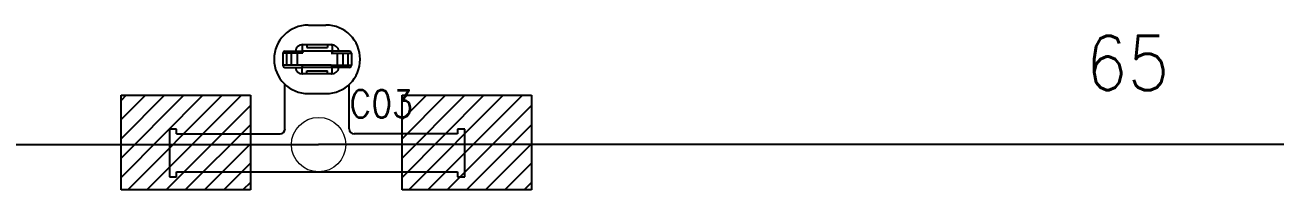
# Model space of a CAD drawing. Header units: inches. Extents: x 47316 to 59086, y 3141 to 11743.
# Drawn here: x 48026.3 to 48141.3, y 7245 to 7260.1 of the extents above; entities that cross this region are included whole.
import ezdxf

# ---------------------------------------------------------------- set-up
doc = ezdxf.new("R2010")
doc.units = ezdxf.units.IN
doc.header["$MEASUREMENT"] = 0
doc.styles.get("Standard").update_dxf_attribs({"font": ''})
doc.styles.get('Standard').set_extended_font_data('SimSun')
doc.linetypes.add('_VH_OTCON', pattern='A,0.0001,[7,VeSys.shx,S=0.1,R=0,X=0,Y=0],-0.4,[7,VeSys.shx,S=0.1,R=0,X=0,Y=0],-0.4,["X",Standard,S=1,R=0,X=-0.5,Y=-0.5],-0.0001,[7,VeSys.shx,S=0.1,R=0,X=0,Y=0],-0.4', length=1.2002)

msp = doc.modelspace()

# ---------------------------------------------------------------- linework, layer by layer
at = {"linetype": 'ByBlock'}
for p, q in [((48052.33, 7260.12), (48053.95, 7260.12)), ((48050.18, 7257.72), (48051.76, 7257.72)), ((48051.76, 7258.23), (48051.76, 7257.68)), ((48054.52, 7257.71), (48051.76, 7257.71)), ((48054.44, 7258.31), (48051.83, 7258.31)), ((48052.19, 7258.04), (48054.09, 7258.04)), ((48054.52, 7258.23), (48054.52, 7257.68)), ((48056.1, 7257.72), (48054.52, 7257.72)), ((48051.83, 7257.52), (48049.98, 7257.52)), ((48049.98, 7257.52), (48049.98, 7256.42)), ((48050.31, 7257.52), (48050.31, 7256.42)), ((48050.75, 7257.52), (48050.75, 7256.42)), ((48051.31, 7257.52), (48051.31, 7256.42)), ((48054.44, 7257.52), (48056.3, 7257.52)), ((48054.97, 7257.52), (48054.97, 7256.42)), ((48055.52, 7257.52), (48055.52, 7256.42)), ((48055.97, 7257.52), (48055.97, 7256.42)), ((48056.3, 7257.52), (48056.3, 7256.42)), ((48054.44, 7256.42), (48049.98, 7256.42)), ((48050.18, 7256.22), (48051.76, 7256.22)), ((48051.76, 7255.71), (48051.76, 7256.26)), ((48054.52, 7256.23), (48051.76, 7256.23)), ((48054.44, 7255.63), (48051.83, 7255.63)), ((48052.19, 7255.9), (48054.09, 7255.9)), ((48054.44, 7256.42), (48056.3, 7256.42)), ((48054.52, 7255.71), (48054.52, 7256.26)), ((48056.1, 7256.22), (48054.52, 7256.22)), ((48052.33, 7253.82), (48053.95, 7253.82))]:
    msp.add_line(p, q, dxfattribs=at)
at = {"lineweight": -3, "ltscale": 0.010464}
for p, q in [((48052.19, 7258.31), (48052.19, 7258.04)), ((48054.09, 7258.31), (48054.09, 7258.04)), ((48052.19, 7255.63), (48052.19, 7255.9)), ((48054.09, 7255.63), (48054.09, 7255.9))]:
    msp.add_line(p, q, dxfattribs=at)
at = {"color": 0, "lineweight": -3, "ltscale": 0.295}
msp.add_line((48050.18, 7250.58), (48050.18, 7254.67), dxfattribs=at)
at = {"color": 0, "lineweight": -3, "ltscale": 0.286212}
msp.add_line((48056.1, 7250.58), (48056.1, 7254.67), dxfattribs=at)
at = {"color": 0, "lineweight": -3}
for p, q in [((48042.63, 7253.66), (48035.09, 7246.12)), ((48040.86, 7253.66), (48035.09, 7247.89)), ((48039.09, 7253.66), (48035.09, 7249.66)), ((48037.33, 7253.66), (48035.09, 7251.43)), ((48035.56, 7253.66), (48035.09, 7253.19)), ((48035.09, 7244.97), (48035.09, 7253.66)), ((48035.09, 7253.66), (48047, 7253.66)), ((48044.4, 7253.66), (48035.71, 7244.97)), ((48046.17, 7253.66), (48037.48, 7244.97)), ((48047, 7253.66), (48047, 7244.97)), ((48068.49, 7253.66), (48060.96, 7246.12)), ((48066.73, 7253.66), (48060.96, 7247.89)), ((48064.96, 7253.66), (48060.96, 7249.66)), ((48063.19, 7253.66), (48060.96, 7251.43)), ((48061.42, 7253.66), (48060.96, 7253.19)), ((48060.96, 7244.97), (48060.96, 7253.66)), ((48060.96, 7253.66), (48072.87, 7253.66)), ((48070.26, 7253.66), (48061.57, 7244.97)), ((48072.03, 7253.66), (48063.34, 7244.97)), ((48072.87, 7253.66), (48072.87, 7244.97)), ((48047, 7252.73), (48039.24, 7244.97)), ((48072.87, 7252.73), (48065.11, 7244.97)), ((48047, 7250.96), (48041.01, 7244.97)), ((48072.87, 7250.96), (48066.88, 7244.97)), ((48047, 7249.19), (48042.78, 7244.97)), ((48072.87, 7249.19), (48068.64, 7244.97)), ((48047, 7247.42), (48044.55, 7244.97)), ((48072.87, 7247.42), (48070.41, 7244.97)), ((48047, 7245.65), (48046.31, 7244.97)), ((48072.87, 7245.65), (48072.18, 7244.97)), ((48047, 7244.97), (48035.09, 7244.97)), ((48072.87, 7244.97), (48060.96, 7244.97))]:
    msp.add_line(p, q, dxfattribs=at)
at = {"color": 7, "ltscale": 0.0375}
for p, q in [((48040.21, 7250.56), (48039.55, 7250.56)), ((48066.73, 7250.56), (48066.07, 7250.56)), ((48039.55, 7246.18), (48040.21, 7246.18)), ((48066.07, 7246.18), (48066.73, 7246.18))]:
    msp.add_line(p, q, dxfattribs=at)
at = {"color": 7, "ltscale": 0.25}
for p, q in [((48039.55, 7250.56), (48039.55, 7246.18)), ((48066.73, 7246.18), (48066.73, 7250.56))]:
    msp.add_line(p, q, dxfattribs=at)
at = {"color": 7, "ltscale": 0.025}
for p, q in [((48040.21, 7250.12), (48040.21, 7250.56)), ((48066.07, 7250.56), (48066.07, 7250.12)), ((48040.21, 7246.18), (48040.21, 7246.62)), ((48066.07, 7246.62), (48066.07, 7246.18))]:
    msp.add_line(p, q, dxfattribs=at)
at = {"color": 7}
for p, q in [((48040.21, 7250.12), (48049.73, 7250.12)), ((48066.07, 7250.12), (48056.55, 7250.12)), ((48040.21, 7246.62), (48066.07, 7246.62))]:
    msp.add_line(p, q, dxfattribs=at)
at = {"color": 0, "linetype": '_VH_OTCON', "lineweight": -2, "ltscale": 5}
for p in [(47900.77, 7249.13), (48201.33, 7249.13)]:
    msp.add_line(p, (48053.27, 7249.13), dxfattribs=at)
at = {"lineweight": -3}
for points in [[(48051.76, 7257.68), (48051.76, 7257.65), (48051.79, 7257.59), (48051.83, 7257.52)], [(48054.52, 7257.68), (48054.51, 7257.65), (48054.48, 7257.59), (48054.44, 7257.52)], [(48051.76, 7256.26), (48051.76, 7256.29), (48051.79, 7256.35), (48051.83, 7256.42)], [(48054.52, 7256.26), (48054.51, 7256.29), (48054.48, 7256.35), (48054.44, 7256.42)]]:
    msp.add_lwpolyline(points, dxfattribs=at)
at = {"color": 0, "linetype": 'Continuous', "lineweight": 15}
msp.add_circle((48053.27, 7249.13), 2.5, dxfattribs=at)
at = {"color": 7, "lineweight": -3}
for centre, start, end in [((48052.33, 7256.97), 90.0054, 269.9946), ((48053.95, 7256.97), 270.0054, 89.9946)]:
    msp.add_arc(centre, 3.15, start, end, dxfattribs=at)
at = {"lineweight": -3}
for centre, radius, start, end in [((48050.18, 7257.52), 0.197, 90, 180), ((48051.82, 7257.63), 0.687, 88.57, 172.1023), ((48051.83, 7258.23), 0.079, 90, 180), ((48054.44, 7258.23), 0.079, 0, 90), ((48054.46, 7257.63), 0.687, 7.8977, 91.43), ((48056.1, 7257.52), 0.197, 0, 90), ((48050.18, 7256.42), 0.197, 180, 270), ((48051.82, 7256.31), 0.687, 187.8977, 271.43), ((48051.83, 7255.71), 0.079, 180, 270), ((48054.46, 7256.31), 0.687, 268.57, 352.1023), ((48054.44, 7255.71), 0.079, 270, 360), ((48056.1, 7256.42), 0.197, 270, 360)]:
    msp.add_arc(centre, radius, start, end, dxfattribs=at)
at = {"color": 0, "lineweight": -3}
for centre, start, end in [((48049.73, 7250.58), 270, 0), ((48056.55, 7250.58), 180, 270)]:
    msp.add_arc(centre, 0.455, start, end, dxfattribs=at)

# ---------------------------------------------------------------- texts
at = {"color": 7, "linetype": '_VH_OTCON', "lineweight": 18, "ltscale": 5, "insert": (48123.87, 7259.13), "char_height": 5, "width": 8.5714, "attachment_point": 1}
msp.add_mtext('\\Fromans.shx;\\W0.9000000000;\\T1.0000000000;\\o\\l65', dxfattribs=at)
at = {"color": 21, "linetype": 'Continuous', "lineweight": 15, "insert": (48056.09, 7254.13), "char_height": 2.5, "width": 6.5357, "attachment_point": 1}
msp.add_mtext('\\Fromans.shx;\\W0.9000000000;\\T1.0000000000;\\o\\lC03', dxfattribs=at)

doc.saveas('drawing.dxf')
